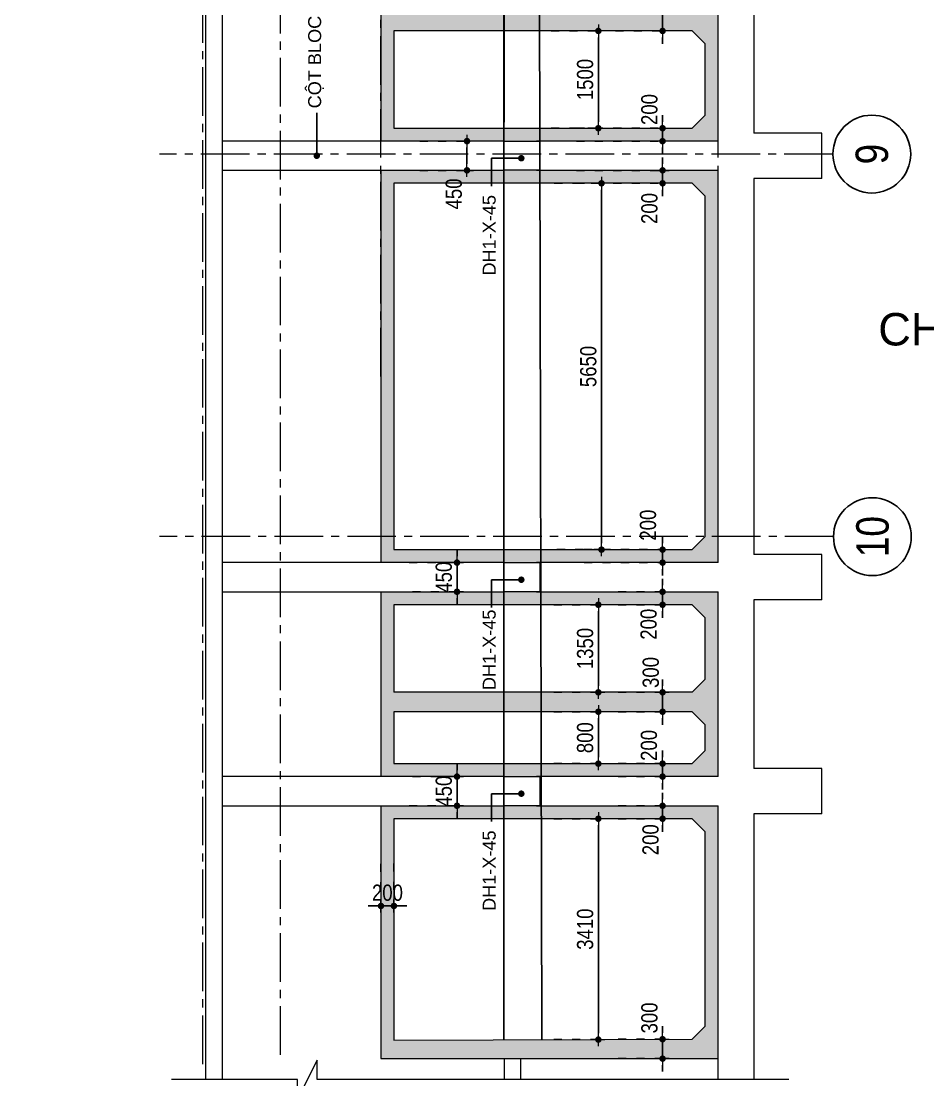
# Model space of a CAD drawing. Header units: millimetres. Extents: x -3021235 to -2791292, y 574414 to 656108.
# Drawn here: x -2918828 to -2904842, y 587184 to 603510 of the extents above; entities that cross this region are included whole.
import ezdxf
from ezdxf.enums import TextEntityAlignment as Align
from ezdxf.xclip import XClip

# ---------------------------------------------------------------- set-up
doc = ezdxf.new("R2010")
doc.units = ezdxf.units.MM
doc.header["$LTSCALE"] = 100
doc.header["$MEASUREMENT"] = 0
for name, pattern in [('A8-Chi tiet ramp doc$0$Grid Level$0$Center101', [13, 10, -1, 1, -1]), ('CENTER2', [1.125, 0.75, -0.125, 0.125, -0.125]), ('CHG_XX_Luoi truc$0$MB_Luoi truc$0$Center101', [13, 10, -1, 1, -1]), ('Grid level_tw b$0$Center101', [13, 10, -1, 1, -1]), ('HIDDEN5', [2.8375, 1.25, -1.5875])]:
    doc.linetypes.add(name, pattern=pattern)
doc.layers.get('0').update_dxf_attribs({"lineweight": 9})
doc.layers.get('Defpoints').update_dxf_attribs({"color": 254, "lineweight": 0})
for name, color, linetype, lineweight in [("'S_General_Dim_1", 1, 'Continuous', 18), ('CENTER', 8, 'CENTER2', 5), ('CHG_XX_Damsan_Ham 1$0$DGIONG', 4, 'Continuous', 13), ('S_Concrete_Cont_2 Normal', 2, 'Continuous', 13), ('S_Concrete_Hatch_252', 252, 'Continuous', 25)]:
    doc.layers.add(name, color=color, linetype=linetype, lineweight=lineweight)
for name, color, linetype in [('A14-Chi Tiet Be Nuoc SH+PCCC$0$Level', 94, 'Continuous'), ('A8-Chi tiet ramp doc$0$Grid Level$0$Podium Grid Line', 251, 'A8-Chi tiet ramp doc$0$Grid Level$0$Center101'), ('CHG_XX_Cot_Ham 1$0$mb_cot tang 1-3$0$Concrete Line', 6, 'Continuous'), ('CHG_XX_Luoi truc$0$Grid', 34, 'Continuous'), ('CHG_XX_Luoi truc$0$Grid Line', 251, 'CHG_XX_Luoi truc$0$MB_Luoi truc$0$Center101'), ('ChuNho', 7, 'Continuous'), ('DBao', 102, 'Continuous'), ('DGiong', 7, 'Continuous'), ('Dim 100', 14, 'Continuous'), ('Grid level_tw b$0$Basement Grid Line', 250, 'Grid level_tw b$0$Center101'), ('KTH', 7, 'Continuous'), ('Ky hieu Truc', 1, 'Continuous')]:
    doc.layers.add(name, color=color, linetype=linetype)
doc.styles.add('ARIAL', font='ARIALN.TTF')
doc.styles.add('CHG_XX_Luoi truc$0$MB_Luoi truc$0$Grid A-F$0$VNI-HelveCB', font='VHELVCB_0.TTF')
doc.styles.add('CHU GHI CHU', font='arial.ttf', dxfattribs={"height": 200})
doc.styles.add('Grid Line 200$0$VNI-HelveCB', font='VHELVCB_0.TTF')
doc.dimstyles.new('RHE_100', dxfattribs={"dimscale": 100, "dimtxt": 2.5, "dimasz": 1, "dimexe": 0, "dimexo": 0, "dimgap": 0.75, "dimtad": 1, "dimdec": 0, "dimrnd": 10, "dimzin": 9, "dimdsep": 46, "dimtxsty": 'ARIAL', "dimblk1": 'DIMDOT', "dimblk2": 'DIMDOT', "dimsah": 1, "dimcen": 2, "dimdle": 3, "dimclre": 8, "dimclrt": 2, "dimadec": 0, "dimazin": 0, "dimtfac": 1, "dimtdec": 0, "dimtix": 1, "dimtmove": 2, "dimatfit": 3, "dimldrblk": 'DIMPIJL', "dimfxl": 1, "dimtvp": 1.8, "dimtolj": 1, "dimtzin": 0, "dimarcsym": 0})
pattern_1 = [(140, (-2335649.36, 3528780.3), (20.708205, 236.69586), [24.75, -272.25]), (85, (-2335649.36, 3528780.3), (-248.223404, -45.78794), [19.8, -217.8]), (190.4514445, (-2335647.64, 3528800.02), (-227.515197, 190.90792), [21.034263, -231.376897]), (136.1842, (-2335715.36, 3528780.3), (54.621363, 352.18964), [37.125, -408.375]), (186.635635, (-2335710.8, 3528809.64), (-321.45914, 308.438442), [31.551413, -347.06554]), (81.184164, (-2335715.36, 3528780.3), (-321.45914, 308.43844), [29.7, -326.7]), (111, (-2335698.86, 3528813.3), (132.864234, 196.979327), [24.75, -272.25]), (56, (-2335698.86, 3528813.3), (-239.299515, 80.29406), [19.8, -217.8]), (161.451445, (-2335687.8, 3528829.7), (-106.43528, 277.273384), [21.034263, -231.376897]), (127.5, (-2335649.36, 3528780.29), (-109.8549718, 4.0127523), [0, -215.16, 0, -221.1, 0, -218.625]), (97.5, (-2335649.36, 3528780.29), (-130.155865, 86.8129474), [0, -126.06, 0, -210.21, 0, -83.325]), (57.5, (-2335649.36, 3528706.7), (7.4431077, 176.161404), [0, -82.5, 0, -257.4, 0, -341.55]), (47.5, (-2335649.36, 3528673.7), (-33.034644, 192.451436), [0, -107.25, 0, -170.94, 0, -242.55])]

# ---------------------------------------------------------------- blocks, each defined once
blk = doc.blocks.new('DIMDOT')
for p, q in [((1, 0), (-1, 0)), ((0, -1), (0, 1))]:
    blk.add_line(p, q)
at = {"const_width": 0.5}
blk.add_lwpolyline([(-0.25, 0, 1), (0.25, 0, 1)], format="xyb", close=True, dxfattribs=at)
blk = doc.blocks.new('*D250')
at = {"layer": "'S_General_Dim_1", "color": 8, "linetype": 'HIDDEN5', "lineweight": -2, "transparency": 16777216}
for p, q in [((-2910653, 603360), (-2909925, 603360)), ((-2910653, 601860), (-2909925, 601860))]:
    blk.add_line(p, q, dxfattribs=at)
at = {"layer": "'S_General_Dim_1", "color": 0, "lineweight": -2, "transparency": 16777216}
blk.add_line((-2909925, 603260), (-2909925, 601960), dxfattribs=at)
at = {"layer": 'Defpoints', "color": 0, "transparency": 16777216}
for p in [(-2910653, 603360), (-2910653, 601860), (-2909925, 601860)]:
    blk.add_point(p, dxfattribs=at)
at = {"layer": "'S_General_Dim_1", "color": 0, "lineweight": -2, "transparency": 16777216, "xscale": 100, "yscale": 100, "zscale": 100}
for p, rotation in [((-2909925, 603360), 90), ((-2909925, 601860), 270)]:
    blk.add_blockref('DIMDOT', p, dxfattribs=dict(at, rotation=rotation))
at = {"layer": "'S_General_Dim_1", "color": 2, "transparency": 16777216, "insert": (-2910128, 602610), "char_height": 250, "attachment_point": 5, "rotation": 90, "style": 'ARIAL'}
blk.add_mtext('\\A1;1500', dxfattribs=at)
blk = doc.blocks.new('DIMPIJL')
at = {"linetype": 'ByBlock'}
blk.add_solid([(-2.5, 0.42), (-2.5, -0.42), (0, 0)], dxfattribs=at)
blk = doc.blocks.new('*D251')
at = {"layer": "'S_General_Dim_1", "color": 8, "linetype": 'HIDDEN5', "lineweight": -2, "transparency": 16777216}
for p, q in [((-2912679, 601660), (-2911951, 601660)), ((-2912679, 601210), (-2911951, 601210))]:
    blk.add_line(p, q, dxfattribs=at)
at = {"layer": "'S_General_Dim_1", "color": 0, "lineweight": -2, "transparency": 16777216}
blk.add_line((-2911951, 601560), (-2911951, 601310), dxfattribs=at)
at = {"layer": 'Defpoints', "color": 0, "transparency": 16777216}
for p in [(-2912679, 601660), (-2912679, 601210), (-2911951, 601210)]:
    blk.add_point(p, dxfattribs=at)
at = {"layer": "'S_General_Dim_1", "color": 0, "lineweight": -2, "transparency": 16777216, "xscale": 100, "yscale": 100, "zscale": 100}
for p, rotation in [((-2911951, 601660), 90), ((-2911951, 601210), 270)]:
    blk.add_blockref('DIMDOT', p, dxfattribs=dict(at, rotation=rotation))
at = {"layer": "'S_General_Dim_1", "color": 2, "transparency": 16777216, "insert": (-2912154, 600846), "char_height": 250, "attachment_point": 5, "rotation": 90, "style": 'ARIAL'}
blk.add_mtext('\\A1;450', dxfattribs=at)
blk = doc.blocks.new('*D271')
at = {"layer": "'S_General_Dim_1", "color": 0, "lineweight": -2, "transparency": 16777216}
for p, q in [((-2908934, 601960), (-2908934, 602060)), ((-2908934, 601860), (-2908934, 601660)), ((-2908934, 601560), (-2908934, 601460))]:
    blk.add_line(p, q, dxfattribs=at)
at = {"layer": "'S_General_Dim_1", "color": 8, "linetype": 'HIDDEN5', "lineweight": -2, "transparency": 16777216}
for p, q in [((-2910262, 601860), (-2908934, 601860)), ((-2910262, 601660), (-2908934, 601660))]:
    blk.add_line(p, q, dxfattribs=at)
at = {"layer": 'Defpoints', "color": 0, "transparency": 16777216}
for p in [(-2910262, 601860), (-2910262, 601660), (-2908934, 601660)]:
    blk.add_point(p, dxfattribs=at)
at = {"layer": "'S_General_Dim_1", "color": 0, "lineweight": -2, "transparency": 16777216, "xscale": 100, "yscale": 100, "zscale": 100}
for p, rotation in [((-2908934, 601860), 270), ((-2908934, 601660), 90)]:
    blk.add_blockref('DIMDOT', p, dxfattribs=dict(at, rotation=rotation))
at = {"layer": "'S_General_Dim_1", "color": 2, "transparency": 16777216, "insert": (-2909136, 602148), "char_height": 250, "attachment_point": 5, "rotation": 90, "style": 'ARIAL'}
blk.add_mtext('\\A1;200', dxfattribs=at)
blk = doc.blocks.new('*U1208')
at = {"layer": 'CHG_XX_Luoi truc$0$Grid Line'}
blk.add_line((0, 0), (0, 438), dxfattribs=at)
at = {"layer": 'CHG_XX_Luoi truc$0$Grid', "lineweight": -2, "style": 'CHG_XX_Luoi truc$0$MB_Luoi truc$0$Grid A-F$0$VNI-HelveCB'}
for tag, p in [('GRIDSUB', (0, 447)), ('GRID', (0, -9))]:
    blk.add_attdef(tag, text='', height=5, dxfattribs=at).set_placement(p, align=Align.MIDDLE)
blk = doc.blocks.new('CHG_XX_Luoi truc')
at = {"layer": 'CHG_XX_Luoi truc$0$Grid', "xscale": 300.0000000000013, "yscale": 300.0000000000013, "zscale": 300.0000000000013, "rotation": 90}
for p in [(110703, 90250), (110703, 84350)]:
    blk.add_blockref('*U1208', p, dxfattribs=at)
blk = doc.blocks.new('CHG_XX_Cot_Ham 1')
at = {"layer": 'CHG_XX_Cot_Ham 1$0$mb_cot tang 1-3$0$Concrete Line'}
blk.add_blockref('CHG_XX_Luoi truc', (0, 0), dxfattribs=at)
blk = doc.blocks.new('CHG_XX_Damsan_Ham 1', base_point=(3089256, -609981))
at = {"layer": 'CHG_XX_Damsan_Ham 1$0$DGIONG'}
blk.add_blockref('CHG_XX_Cot_Ham 1', (0, 0), dxfattribs=at)
blk = doc.blocks.new('*D394')
at = {"layer": "'S_General_Dim_1", "color": 0, "lineweight": -2, "transparency": 16777216}
for p, q in [((-2908934, 603760), (-2908934, 603860)), ((-2908934, 603360), (-2908934, 603660)), ((-2908934, 603260), (-2908934, 603160))]:
    blk.add_line(p, q, dxfattribs=at)
at = {"layer": "'S_General_Dim_1", "color": 8, "linetype": 'HIDDEN5', "lineweight": -2, "transparency": 16777216}
for p, q in [((-2909662, 603660), (-2908934, 603660)), ((-2909662, 603360), (-2908934, 603360))]:
    blk.add_line(p, q, dxfattribs=at)
at = {"layer": 'Defpoints', "color": 0, "transparency": 16777216}
for p in [(-2909662, 603660), (-2908934, 603660), (-2909662, 603360)]:
    blk.add_point(p, dxfattribs=at)
at = {"layer": "'S_General_Dim_1", "color": 0, "lineweight": -2, "transparency": 16777216, "xscale": 100, "yscale": 100, "zscale": 100}
for p, rotation in [((-2908934, 603660), 270), ((-2908934, 603360), 90)]:
    blk.add_blockref('DIMDOT', p, dxfattribs=dict(at, rotation=rotation))
at = {"layer": "'S_General_Dim_1", "color": 2, "transparency": 16777216, "insert": (-2909136, 604065), "char_height": 250, "attachment_point": 5, "rotation": 90, "style": 'ARIAL'}
blk.add_mtext('\\A1;300', dxfattribs=at)
blk = doc.blocks.new('Grid level_tw b')
at = {"layer": 'Grid level_tw b$0$Basement Grid Line'}
blk.add_line((-48487.3, -6750), (127204.6, -6750), dxfattribs=at)
blk = doc.blocks.new('BeXLNTSec1')
at = {"layer": 'Dim 100'}
ref = blk.add_blockref('Grid level_tw b', (-5633.1, 6750), dxfattribs=dict(at, xscale=-1))
XClip(ref).set_block_clipping_path([(-49800.0970883614, -7788.799327363), (7299.0263748936, 1728.3155703177)])
blk = doc.blocks.new('*D1096')
at = {"layer": "'S_General_Dim_1", "color": 8, "linetype": 'HIDDEN5', "lineweight": -2, "transparency": 16777216}
for p, q in [((-2910605, 601010), (-2909876, 601010)), ((-2910564, 595360), (-2909876, 595360))]:
    blk.add_line(p, q, dxfattribs=at)
at = {"layer": "'S_General_Dim_1", "color": 0, "lineweight": -2, "transparency": 16777216}
blk.add_line((-2909876, 600910), (-2909876, 595460), dxfattribs=at)
at = {"layer": 'Defpoints', "color": 0, "transparency": 16777216}
for p in [(-2910605, 601010), (-2910564, 595360), (-2909876, 595360)]:
    blk.add_point(p, dxfattribs=at)
at = {"layer": "'S_General_Dim_1", "color": 0, "lineweight": -2, "transparency": 16777216, "xscale": 100, "yscale": 100, "zscale": 100}
for p, rotation in [((-2909876, 601010), 90), ((-2909876, 595360), 270)]:
    blk.add_blockref('DIMDOT', p, dxfattribs=dict(at, rotation=rotation))
at = {"layer": "'S_General_Dim_1", "color": 2, "transparency": 16777216, "insert": (-2910079, 598185), "char_height": 250, "attachment_point": 5, "rotation": 90, "style": 'ARIAL'}
blk.add_mtext('\\A1;5650', dxfattribs=at)
blk = doc.blocks.new('*D1097')
at = {"layer": "'S_General_Dim_1", "color": 0, "lineweight": -2, "transparency": 16777216}
for p, q in [((-2908934, 595460), (-2908934, 595560)), ((-2908934, 595360), (-2908934, 595160)), ((-2908934, 595060), (-2908934, 594960))]:
    blk.add_line(p, q, dxfattribs=at)
at = {"layer": "'S_General_Dim_1", "color": 8, "linetype": 'HIDDEN5', "lineweight": -2, "transparency": 16777216}
for p, q in [((-2910144, 595360), (-2908934, 595360)), ((-2910144, 595160), (-2908934, 595160))]:
    blk.add_line(p, q, dxfattribs=at)
at = {"layer": 'Defpoints', "color": 0, "transparency": 16777216}
for p in [(-2910144, 595360), (-2910144, 595160), (-2908934, 595160)]:
    blk.add_point(p, dxfattribs=at)
at = {"layer": "'S_General_Dim_1", "color": 0, "lineweight": -2, "transparency": 16777216, "xscale": 100, "yscale": 100, "zscale": 100}
for p, rotation in [((-2908934, 595360), 270), ((-2908934, 595160), 90)]:
    blk.add_blockref('DIMDOT', p, dxfattribs=dict(at, rotation=rotation))
at = {"layer": "'S_General_Dim_1", "color": 2, "transparency": 16777216, "insert": (-2909158, 595738), "char_height": 250, "attachment_point": 5, "rotation": 90, "style": 'ARIAL'}
blk.add_mtext('\\A1;200', dxfattribs=at)
blk = doc.blocks.new('*D1098')
at = {"layer": "'S_General_Dim_1", "color": 0, "lineweight": -2, "transparency": 16777216}
for p, q in [((-2912105, 595260), (-2912105, 595360)), ((-2912105, 595160), (-2912105, 594710)), ((-2912105, 594610), (-2912105, 594510))]:
    blk.add_line(p, q, dxfattribs=at)
at = {"layer": "'S_General_Dim_1", "color": 8, "linetype": 'HIDDEN5', "lineweight": -2, "transparency": 16777216}
for p, q in [((-2912843, 595160), (-2912105, 595160)), ((-2912793, 594710), (-2912105, 594710))]:
    blk.add_line(p, q, dxfattribs=at)
at = {"layer": 'Defpoints', "color": 0, "transparency": 16777216}
for p in [(-2912843, 595160), (-2912793, 594710), (-2912105, 594710)]:
    blk.add_point(p, dxfattribs=at)
at = {"layer": "'S_General_Dim_1", "color": 0, "lineweight": -2, "transparency": 16777216, "xscale": 100, "yscale": 100, "zscale": 100}
for p, rotation in [((-2912105, 595160), 270), ((-2912105, 594710), 90)]:
    blk.add_blockref('DIMDOT', p, dxfattribs=dict(at, rotation=rotation))
at = {"layer": "'S_General_Dim_1", "color": 2, "transparency": 16777216, "insert": (-2912308, 594935), "char_height": 250, "attachment_point": 5, "rotation": 90, "style": 'ARIAL'}
blk.add_mtext('\\A1;450', dxfattribs=at)
blk = doc.blocks.new('*D1099')
at = {"layer": "'S_General_Dim_1", "color": 0, "lineweight": -2, "transparency": 16777216}
for p, q in [((-2908934, 594810), (-2908934, 594910)), ((-2908934, 594710), (-2908934, 594510)), ((-2908934, 594410), (-2908934, 594310))]:
    blk.add_line(p, q, dxfattribs=at)
at = {"layer": "'S_General_Dim_1", "color": 8, "linetype": 'HIDDEN5', "lineweight": -2, "transparency": 16777216}
for p, q in [((-2909621, 594710), (-2908934, 594710)), ((-2909621, 594510), (-2908934, 594510))]:
    blk.add_line(p, q, dxfattribs=at)
at = {"layer": 'Defpoints', "color": 0, "transparency": 16777216}
for p in [(-2909621, 594710), (-2909621, 594510), (-2908934, 594510)]:
    blk.add_point(p, dxfattribs=at)
at = {"layer": "'S_General_Dim_1", "color": 0, "lineweight": -2, "transparency": 16777216, "xscale": 100, "yscale": 100, "zscale": 100}
for p, rotation in [((-2908934, 594710), 270), ((-2908934, 594510), 90)]:
    blk.add_blockref('DIMDOT', p, dxfattribs=dict(at, rotation=rotation))
at = {"layer": "'S_General_Dim_1", "color": 2, "transparency": 16777216, "insert": (-2909149, 594210), "char_height": 250, "attachment_point": 5, "rotation": 90, "style": 'ARIAL'}
blk.add_mtext('\\A1;200', dxfattribs=at)
blk = doc.blocks.new('*D1100')
at = {"layer": "'S_General_Dim_1", "color": 8, "linetype": 'HIDDEN5', "lineweight": -2, "transparency": 16777216}
for p, q in [((-2910613, 594510), (-2909925, 594510)), ((-2910613, 593160), (-2909925, 593160))]:
    blk.add_line(p, q, dxfattribs=at)
at = {"layer": "'S_General_Dim_1", "color": 0, "lineweight": -2, "transparency": 16777216}
blk.add_line((-2909925, 594410), (-2909925, 593260), dxfattribs=at)
at = {"layer": 'Defpoints', "color": 0, "transparency": 16777216}
for p in [(-2910613, 594510), (-2910613, 593160), (-2909925, 593160)]:
    blk.add_point(p, dxfattribs=at)
at = {"layer": "'S_General_Dim_1", "color": 0, "lineweight": -2, "transparency": 16777216, "xscale": 100, "yscale": 100, "zscale": 100}
for p, rotation in [((-2909925, 594510), 90), ((-2909925, 593160), 270)]:
    blk.add_blockref('DIMDOT', p, dxfattribs=dict(at, rotation=rotation))
at = {"layer": "'S_General_Dim_1", "color": 2, "transparency": 16777216, "insert": (-2910128, 593835), "char_height": 250, "attachment_point": 5, "rotation": 90, "style": 'ARIAL'}
blk.add_mtext('\\A1;1350', dxfattribs=at)
blk = doc.blocks.new('*D1101')
at = {"layer": "'S_General_Dim_1", "color": 0, "lineweight": -2, "transparency": 16777216}
for p, q in [((-2908934, 593260), (-2908934, 593360)), ((-2908934, 593160), (-2908934, 592860)), ((-2908934, 592760), (-2908934, 592660))]:
    blk.add_line(p, q, dxfattribs=at)
at = {"layer": "'S_General_Dim_1", "color": 8, "linetype": 'HIDDEN5', "lineweight": -2, "transparency": 16777216}
for p, q in [((-2909621, 593160), (-2908934, 593160)), ((-2909621, 592860), (-2908934, 592860))]:
    blk.add_line(p, q, dxfattribs=at)
at = {"layer": 'Defpoints', "color": 0, "transparency": 16777216}
for p in [(-2909621, 593160), (-2909621, 592860), (-2908934, 592860)]:
    blk.add_point(p, dxfattribs=at)
at = {"layer": "'S_General_Dim_1", "color": 0, "lineweight": -2, "transparency": 16777216, "xscale": 100, "yscale": 100, "zscale": 100}
for p, rotation in [((-2908934, 593160), 270), ((-2908934, 592860), 90)]:
    blk.add_blockref('DIMDOT', p, dxfattribs=dict(at, rotation=rotation))
at = {"layer": "'S_General_Dim_1", "color": 2, "transparency": 16777216, "insert": (-2909115, 593466), "char_height": 250, "attachment_point": 5, "rotation": 90, "style": 'ARIAL'}
blk.add_mtext('\\A1;300', dxfattribs=at)
blk = doc.blocks.new('*D1102')
at = {"layer": "'S_General_Dim_1", "color": 8, "linetype": 'HIDDEN5', "lineweight": -2, "transparency": 16777216}
for p, q in [((-2910613, 592860), (-2909925, 592860)), ((-2910613, 592060), (-2909925, 592060))]:
    blk.add_line(p, q, dxfattribs=at)
at = {"layer": "'S_General_Dim_1", "color": 0, "lineweight": -2, "transparency": 16777216}
blk.add_line((-2909925, 592760), (-2909925, 592160), dxfattribs=at)
at = {"layer": 'Defpoints', "color": 0, "transparency": 16777216}
for p in [(-2910613, 592860), (-2910613, 592060), (-2909925, 592060)]:
    blk.add_point(p, dxfattribs=at)
at = {"layer": "'S_General_Dim_1", "color": 0, "lineweight": -2, "transparency": 16777216, "xscale": 100, "yscale": 100, "zscale": 100}
for p, rotation in [((-2909925, 592860), 90), ((-2909925, 592060), 270)]:
    blk.add_blockref('DIMDOT', p, dxfattribs=dict(at, rotation=rotation))
at = {"layer": "'S_General_Dim_1", "color": 2, "transparency": 16777216, "insert": (-2910128, 592460), "char_height": 250, "attachment_point": 5, "rotation": 90, "style": 'ARIAL'}
blk.add_mtext('\\A1;800', dxfattribs=at)
blk = doc.blocks.new('*D1103')
at = {"layer": "'S_General_Dim_1", "color": 0, "lineweight": -2, "transparency": 16777216}
for p, q in [((-2908934, 592160), (-2908934, 592260)), ((-2908934, 592060), (-2908934, 591860)), ((-2908934, 591760), (-2908934, 591660))]:
    blk.add_line(p, q, dxfattribs=at)
at = {"layer": "'S_General_Dim_1", "color": 8, "linetype": 'HIDDEN5', "lineweight": -2, "transparency": 16777216}
for p, q in [((-2909621, 592060), (-2908934, 592060)), ((-2909621, 591860), (-2908934, 591860))]:
    blk.add_line(p, q, dxfattribs=at)
at = {"layer": 'Defpoints', "color": 0, "transparency": 16777216}
for p in [(-2909621, 592060), (-2909621, 591860), (-2908934, 591860)]:
    blk.add_point(p, dxfattribs=at)
at = {"layer": "'S_General_Dim_1", "color": 0, "lineweight": -2, "transparency": 16777216, "xscale": 100, "yscale": 100, "zscale": 100}
for p, rotation in [((-2908934, 592060), 270), ((-2908934, 591860), 90)]:
    blk.add_blockref('DIMDOT', p, dxfattribs=dict(at, rotation=rotation))
at = {"layer": "'S_General_Dim_1", "color": 2, "transparency": 16777216, "insert": (-2909144, 592341), "char_height": 250, "attachment_point": 5, "rotation": 90, "style": 'ARIAL'}
blk.add_mtext('\\A1;200', dxfattribs=at)
blk = doc.blocks.new('*D1104')
at = {"layer": "'S_General_Dim_1", "color": 0, "lineweight": -2, "transparency": 16777216}
for p, q in [((-2912105, 591960), (-2912105, 592060)), ((-2912105, 591860), (-2912105, 591410)), ((-2912105, 591310), (-2912105, 591210))]:
    blk.add_line(p, q, dxfattribs=at)
at = {"layer": "'S_General_Dim_1", "color": 8, "linetype": 'HIDDEN5', "lineweight": -2, "transparency": 16777216}
for p, q in [((-2912793, 591860), (-2912105, 591860)), ((-2912843, 591410), (-2912105, 591410))]:
    blk.add_line(p, q, dxfattribs=at)
at = {"layer": 'Defpoints', "color": 0, "transparency": 16777216}
for p in [(-2912793, 591860), (-2912843, 591410), (-2912105, 591410)]:
    blk.add_point(p, dxfattribs=at)
at = {"layer": "'S_General_Dim_1", "color": 0, "lineweight": -2, "transparency": 16777216, "xscale": 100, "yscale": 100, "zscale": 100}
for p, rotation in [((-2912105, 591860), 270), ((-2912105, 591410), 90)]:
    blk.add_blockref('DIMDOT', p, dxfattribs=dict(at, rotation=rotation))
at = {"layer": "'S_General_Dim_1", "color": 2, "transparency": 16777216, "insert": (-2912308, 591635), "char_height": 250, "attachment_point": 5, "rotation": 90, "style": 'ARIAL'}
blk.add_mtext('\\A1;450', dxfattribs=at)
blk = doc.blocks.new('*D1105')
at = {"layer": "'S_General_Dim_1", "color": 0, "lineweight": -2, "transparency": 16777216}
for p, q in [((-2908934, 591510), (-2908934, 591610)), ((-2908934, 591410), (-2908934, 591210)), ((-2908934, 591110), (-2908934, 591010))]:
    blk.add_line(p, q, dxfattribs=at)
at = {"layer": "'S_General_Dim_1", "color": 8, "linetype": 'HIDDEN5', "lineweight": -2, "transparency": 16777216}
for p, q in [((-2909621, 591410), (-2908934, 591410)), ((-2909621, 591210), (-2908934, 591210))]:
    blk.add_line(p, q, dxfattribs=at)
at = {"layer": 'Defpoints', "color": 0, "transparency": 16777216}
for p in [(-2909621, 591410), (-2909621, 591210), (-2908934, 591210)]:
    blk.add_point(p, dxfattribs=at)
at = {"layer": "'S_General_Dim_1", "color": 0, "lineweight": -2, "transparency": 16777216, "xscale": 100, "yscale": 100, "zscale": 100}
for p, rotation in [((-2908934, 591410), 270), ((-2908934, 591210), 90)]:
    blk.add_blockref('DIMDOT', p, dxfattribs=dict(at, rotation=rotation))
at = {"layer": "'S_General_Dim_1", "color": 2, "transparency": 16777216, "insert": (-2909119, 590886), "char_height": 250, "attachment_point": 5, "rotation": 90, "style": 'ARIAL'}
blk.add_mtext('\\A1;200', dxfattribs=at)
blk = doc.blocks.new('*D1106')
at = {"layer": "'S_General_Dim_1", "color": 8, "linetype": 'HIDDEN5', "lineweight": -2, "transparency": 16777216}
for p, q in [((-2910613, 591210), (-2909925, 591210)), ((-2910613, 587804), (-2909925, 587804))]:
    blk.add_line(p, q, dxfattribs=at)
at = {"layer": "'S_General_Dim_1", "color": 0, "lineweight": -2, "transparency": 16777216}
blk.add_line((-2909925, 591110), (-2909925, 587904), dxfattribs=at)
at = {"layer": 'Defpoints', "color": 0, "transparency": 16777216}
for p in [(-2910613, 591210), (-2910613, 587804), (-2909925, 587804)]:
    blk.add_point(p, dxfattribs=at)
at = {"layer": "'S_General_Dim_1", "color": 0, "lineweight": -2, "transparency": 16777216, "xscale": 100, "yscale": 100, "zscale": 100}
for p, rotation in [((-2909925, 591210), 90), ((-2909925, 587804), 270)]:
    blk.add_blockref('DIMDOT', p, dxfattribs=dict(at, rotation=rotation))
at = {"layer": "'S_General_Dim_1", "color": 2, "transparency": 16777216, "insert": (-2910128, 589507), "char_height": 250, "attachment_point": 5, "rotation": 90, "style": 'ARIAL'}
blk.add_mtext('\\A1;3410', dxfattribs=at)
blk = doc.blocks.new('*D1107')
at = {"layer": "'S_General_Dim_1", "color": 0, "lineweight": -2, "transparency": 16777216}
for p, q in [((-2908934, 587910), (-2908934, 588010)), ((-2908934, 587810), (-2908934, 587510)), ((-2908934, 587410), (-2908934, 587310))]:
    blk.add_line(p, q, dxfattribs=at)
at = {"layer": "'S_General_Dim_1", "color": 8, "linetype": 'HIDDEN5', "lineweight": -2, "transparency": 16777216}
for p, q in [((-2909621, 587810), (-2908934, 587810)), ((-2909621, 587510), (-2908934, 587510))]:
    blk.add_line(p, q, dxfattribs=at)
at = {"layer": 'Defpoints', "color": 0, "transparency": 16777216}
for p in [(-2909621, 587810), (-2909621, 587510), (-2908934, 587510)]:
    blk.add_point(p, dxfattribs=at)
at = {"layer": "'S_General_Dim_1", "color": 0, "lineweight": -2, "transparency": 16777216, "xscale": 100, "yscale": 100, "zscale": 100}
for p, rotation in [((-2908934, 587810), 270), ((-2908934, 587510), 90)]:
    blk.add_blockref('DIMDOT', p, dxfattribs=dict(at, rotation=rotation))
at = {"layer": "'S_General_Dim_1", "color": 2, "transparency": 16777216, "insert": (-2909136, 588138), "char_height": 250, "attachment_point": 5, "rotation": 90, "style": 'ARIAL'}
blk.add_mtext('\\A1;300', dxfattribs=at)
blk = doc.blocks.new('*D1113')
at = {"layer": "'S_General_Dim_1", "color": 0, "lineweight": -2, "transparency": 16777216}
for p, q in [((-2908934, 601310), (-2908934, 601410)), ((-2908934, 601210), (-2908934, 601010)), ((-2908934, 600910), (-2908934, 600810))]:
    blk.add_line(p, q, dxfattribs=at)
at = {"layer": "'S_General_Dim_1", "color": 8, "linetype": 'HIDDEN5', "lineweight": -2, "transparency": 16777216}
for p, q in [((-2910262, 601210), (-2908934, 601210)), ((-2910262, 601010), (-2908934, 601010))]:
    blk.add_line(p, q, dxfattribs=at)
at = {"layer": 'Defpoints', "color": 0, "transparency": 16777216}
for p in [(-2910262, 601210), (-2910262, 601010), (-2908934, 601010)]:
    blk.add_point(p, dxfattribs=at)
at = {"layer": "'S_General_Dim_1", "color": 0, "lineweight": -2, "transparency": 16777216, "xscale": 100, "yscale": 100, "zscale": 100}
for p, rotation in [((-2908934, 601210), 270), ((-2908934, 601010), 90)]:
    blk.add_blockref('DIMDOT', p, dxfattribs=dict(at, rotation=rotation))
at = {"layer": "'S_General_Dim_1", "color": 2, "transparency": 16777216, "insert": (-2909136, 600622), "char_height": 250, "attachment_point": 5, "rotation": 90, "style": 'ARIAL'}
blk.add_mtext('\\A1;200', dxfattribs=at)
blk = doc.blocks.new('*D1118')
at = {"layer": 'Defpoints', "color": 0, "transparency": 16777216}
for p in [(-2913278, 590515), (-2913078, 590520), (-2913078, 589865)]:
    blk.add_point(p, dxfattribs=at)
at = {"layer": 'KTH', "color": 8, "linetype": 'HIDDEN5', "lineweight": -2, "transparency": 16777216}
for p, q in [((-2913278, 590515), (-2913278, 589865)), ((-2913078, 590520), (-2913078, 589865))]:
    blk.add_line(p, q, dxfattribs=at)
at = {"layer": 'KTH', "color": 0, "lineweight": -2, "transparency": 16777216}
for p, q in [((-2913378, 589865), (-2913478, 589865)), ((-2913278, 589865), (-2913078, 589865)), ((-2912978, 589865), (-2912878, 589865))]:
    blk.add_line(p, q, dxfattribs=at)
at = {"layer": 'KTH', "color": 0, "lineweight": -2, "transparency": 16777216, "xscale": 100, "yscale": 100, "zscale": 100}
blk.add_blockref('DIMDOT', (-2913278, 589865), dxfattribs=at)
at = {"layer": 'KTH', "color": 0, "lineweight": -2, "transparency": 16777216, "xscale": 100, "yscale": 100, "zscale": 100, "rotation": 180}
blk.add_blockref('DIMDOT', (-2913078, 589865), dxfattribs=at)
at = {"layer": 'KTH', "color": 2, "transparency": 16777216, "insert": (-2913178, 590068), "char_height": 250, "attachment_point": 5, "style": 'ARIAL'}
blk.add_mtext('\\A1;200', dxfattribs=at)

msp = doc.modelspace()

# ---------------------------------------------------------------- hatches: boundary and pattern name
at = {"layer": 'S_Concrete_Hatch_252'}
h = msp.add_hatch(dxfattribs=at)
h.set_pattern_fill('AR-CONC', color=256, scale=33, angle=90)
h.set_pattern_definition(pattern_1)
h.paths.add_polyline_path([(-2910828, 601660.4), (-2908078, 601660.4), (-2908078, 607260.4), (-2910828, 607260.4), (-2910828, 607260.4), (-2911378, 607260.4), (-2913278, 607260.4), (-2913278, 601660.4), (-2911378, 601660.4)])
h.paths.add_polyline_path([(-2908478, 603360.4), (-2908278, 603160.4), (-2908278, 602060.4), (-2908478, 601860.4), (-2913078, 601860.4), (-2913078, 603360.4)], flags=16)
h.paths.add_polyline_path([(-2913078, 603660.4), (-2913078, 607060.4), (-2908478, 607060.4), (-2908278, 606860.4), (-2908278, 603860.4), (-2908478, 603660.4)], flags=16)
h = msp.add_hatch(dxfattribs=at)
h.set_pattern_fill('AR-CONC', color=256, scale=33, angle=90)
h.set_pattern_definition(pattern_1)
h.paths.add_polyline_path([(-2911378, 601210.4), (-2910828, 601210.4), (-2908078, 601210.4), (-2908078, 595160.4), (-2910878, 595160.4), (-2911378, 595160.4), (-2913278, 595160.4), (-2913278, 601210.4)])
h.paths.add_polyline_path([(-2913078, 601010.4), (-2913078, 595360.4), (-2908478, 595360.4), (-2908278, 595560.4), (-2908278, 600810.4), (-2908478, 601010.4)], flags=16)
h = msp.add_hatch(dxfattribs=at)
h.set_pattern_fill('AR-CONC', color=256, scale=33, angle=90)
h.set_pattern_definition(pattern_1)
h.paths.add_polyline_path([(-2913278, 591860.4), (-2911378, 591860.4), (-2910828, 591860.4), (-2908078, 591860.4), (-2908078, 594710.4), (-2910828, 594710.4), (-2910828, 594710.4), (-2911378, 594710.4), (-2913278, 594710.4)])
h.paths.add_polyline_path([(-2913078, 593160.4), (-2913078, 594510.4), (-2908478, 594510.4), (-2908278, 594310.4), (-2908278, 593360.4), (-2908478, 593160.4)], flags=16)
h.paths.add_polyline_path([(-2908478, 592860.4), (-2908278, 592660.4), (-2908278, 592260.4), (-2908478, 592060.4), (-2913078, 592060.4), (-2913078, 592860.4)], flags=16)
h.paths.add_polyline_path([(-2911454, 593143.1), (-2911454, 594487.3), (-2911760.4, 594487.3), (-2911760.4, 593143.1)], flags=24)
h = msp.add_hatch(dxfattribs=at)
h.set_pattern_fill('AR-CONC', color=256, scale=33, angle=90)
h.set_pattern_definition(pattern_1)
h.paths.add_polyline_path([(-2913278, 591410.4), (-2913278, 587510.4), (-2908078, 587510.4), (-2908078, 591410.4), (-2910828, 591410.4), (-2910828, 591410.4), (-2911378, 591410.4)])
h.paths.add_polyline_path([(-2908478, 591210.4), (-2908278, 591010.4), (-2908278, 588010.4), (-2908478, 587810.4), (-2913078, 587796.5), (-2913078, 591210.4)], flags=16)
h.paths.add_polyline_path([(-2911454, 589736.6), (-2911454, 591080.8), (-2911760.4, 591080.8), (-2911760.4, 589736.6)], flags=8)

# ---------------------------------------------------------------- linework, layer by layer
at = {"layer": "'S_General_Dim_1"}
msp.add_lwpolyline([(-2906986.7, 587186.8), (-2914263.1, 587186.8), (-2914263.1, 587489), (-2914565.3, 586884.6), (-2914565.3, 587186.8), (-2916508.6, 587186.8)], dxfattribs=at)
at = {"layer": 'CENTER', "ltscale": 10}
for p, q in [((-2916028, 587425), (-2916028, 639600.7)), ((-2914828, 587569.6), (-2914828, 639600.7)), ((-2913278, 598030.5), (-2913278, 639600.7)), ((-2908078, 598030.5), (-2908078, 639600.7)), ((-2906306.1, 601460.4), (-2916692.4, 601460.4)), ((-2906296.8, 595560.4), (-2916692.4, 595560.4))]:
    msp.add_line(p, q, dxfattribs=at)
at = {"layer": 'DBao', "ltscale": 10}
msp.add_line((-2911381.5, 587801.5), (-2911378.5, 638385.4), dxfattribs=at)
at = {"layer": 'DBao'}
for p, q in [((-2911378, 601951.6), (-2911378, 607060.4)), ((-2910797.3, 587803.4), (-2910840.6, 607060.4))]:
    msp.add_line(p, q, dxfattribs=at)
at = {"layer": 'Ky hieu Truc', "lineweight": -2}
for centre in [(-2905706.1, 601460.4), (-2905696.8, 595560.4)]:
    msp.add_circle(centre, 600, dxfattribs=at)
at = {"layer": 'S_Concrete_Cont_2 Normal'}
for p, q in [((-2915978, 587186.8), (-2915978, 607260.4)), ((-2915728, 607260.4), (-2915728, 587186.8)), ((-2913278, 607260.4), (-2913278, 601660.4)), ((-2907528, 607135.4), (-2907528, 601785.4)), ((-2908478, 603360.4), (-2913078, 603360.4)), ((-2913078, 603360.4), (-2913078, 601860.4)), ((-2908278, 603160.4), (-2908478, 603360.4)), ((-2908278, 602060.4), (-2908278, 603160.4)), ((-2908478, 601860.4), (-2908278, 602060.4)), ((-2913078, 601860.4), (-2908478, 601860.4)), ((-2911378, 601660.4), (-2915728, 601660.4)), ((-2908078, 601660.4), (-2910878, 601660.4)), ((-2906478, 601785.4), (-2907528, 601785.4)), ((-2906478, 601085.4), (-2906478, 601785.4)), ((-2915728, 601210.4), (-2911378, 601210.4)), ((-2913278, 601210.4), (-2913278, 595160.4)), ((-2910878, 601210.4), (-2908078, 601210.4)), ((-2908478, 601010.4), (-2913078, 601010.4)), ((-2913078, 601010.4), (-2913078, 595360.4)), ((-2908278, 600810.4), (-2908478, 601010.4)), ((-2906478, 601085.4), (-2907528, 601085.4)), ((-2907528, 601085.4), (-2907528, 595285.4)), ((-2908278, 595560.4), (-2908278, 600810.4)), ((-2908478, 595360.4), (-2908278, 595560.4)), ((-2913078, 595360.4), (-2908478, 595360.4)), ((-2906478, 595285.4), (-2907528, 595285.4)), ((-2906478, 594585.4), (-2906478, 595285.4)), ((-2911378, 595160.4), (-2915728, 595160.4)), ((-2908078, 595160.4), (-2910878, 595160.4)), ((-2915728, 594710.4), (-2911378, 594710.4)), ((-2913278, 594710.4), (-2913278, 591860.4)), ((-2910878, 594710.4), (-2908078, 594710.4)), ((-2908478, 594510.4), (-2913078, 594510.4)), ((-2913078, 594510.4), (-2913078, 593160.4)), ((-2908278, 594310.4), (-2908478, 594510.4)), ((-2906478, 594585.4), (-2907528, 594585.4)), ((-2907528, 594585.4), (-2907528, 591985.4)), ((-2908278, 593360.4), (-2908278, 594310.4)), ((-2908478, 593160.4), (-2908278, 593360.4)), ((-2908478, 593160.4), (-2913078, 593160.4)), ((-2908478, 592860.4), (-2913078, 592860.4)), ((-2913078, 592860.4), (-2913078, 592060.4)), ((-2908278, 592660.4), (-2908478, 592860.4)), ((-2908278, 592260.4), (-2908278, 592660.4)), ((-2908478, 592060.4), (-2908278, 592260.4)), ((-2913078, 592060.4), (-2908478, 592060.4)), ((-2911378, 591860.4), (-2915728, 591860.4)), ((-2908078, 591860.4), (-2910878, 591860.4)), ((-2906478, 591985.4), (-2907528, 591985.4)), ((-2906478, 591285.4), (-2906478, 591985.4)), ((-2915728, 591410.4), (-2911378, 591410.4)), ((-2913278, 591410.4), (-2913278, 587510.4)), ((-2910878, 591410.4), (-2908078, 591410.4)), ((-2908078, 587186.8), (-2908078, 591410.4)), ((-2908478, 591210.4), (-2913078, 591210.4)), ((-2913078, 591210.4), (-2913078, 587796.5)), ((-2908278, 591010.4), (-2908478, 591210.4)), ((-2906478, 591285.4), (-2907528, 591285.4)), ((-2907528, 591285.4), (-2907528, 587186.8)), ((-2908278, 588010.4), (-2908278, 591010.4)), ((-2908478, 587810.4), (-2908278, 588010.4)), ((-2913078, 587796.5), (-2908478, 587810.4)), ((-2913278, 587510.4), (-2908078, 587510.4)), ((-2911378, 587510.4), (-2911378, 587186.8)), ((-2911128, 587510.4), (-2911128, 587186.8))]:
    msp.add_line(p, q, dxfattribs=at)
for points in [[(-2908078, 601660.4), (-2908078, 607260.4)], [(-2908078, 595160.4), (-2908078, 601210.4)], [(-2908078, 591860.4), (-2908078, 594710.4)]]:
    msp.add_lwpolyline(points, dxfattribs=at)
for points in [[(-2910828, 601660.4), (-2910828, 601210.4), (-2911378, 601210.4), (-2911378, 601660.4)], [(-2910828, 595160.4), (-2910828, 594710.4), (-2911378, 594710.4), (-2911378, 595160.4)], [(-2910828, 591860.4), (-2910828, 591410.4), (-2911378, 591410.4), (-2911378, 591860.4)]]:
    msp.add_lwpolyline(points, close=True, dxfattribs=at)

# ---------------------------------------------------------------- block references
at = {"layer": 'A8-Chi tiet ramp doc$0$Grid Level$0$Podium Grid Line'}
ref = msp.add_blockref('CHG_XX_Damsan_Ham 1', (62941.5, -98770.6), dxfattribs=at)
XClip(ref).set_block_clipping_path([(93170.3433262068, 75208.4113567047), (106650.0424245549, 128471.1150953922)])
at = {"layer": 'Ky hieu Truc'}
msp.add_blockref('BeXLNTSec1', (-2835459, 602192.7), dxfattribs=at)

# ---------------------------------------------------------------- texts
at = {"layer": 'A14-Chi Tiet Be Nuoc SH+PCCC$0$Level', "style": 'CHU GHI CHU'}
msp.add_text('CỘT BLOCK C', height=200, rotation=90, dxfattribs=at).set_placement((-2914200.9, 602165.7))
msp.add_text('CHI TIẾT D3 D4  Xem CHGII- NS-DD-C-G-BN-01', height=500, dxfattribs=at).set_placement((-2905607.8, 598509.4))
at = {"layer": 'ChuNho', "style": 'CHU GHI CHU'}
for p in [(-2911508.5, 599587.6), (-2911508.5, 593194.1), (-2911508.5, 589787.6)]:
    msp.add_text('DH1-X-45', height=200, rotation=90, dxfattribs=at).set_placement(p)
at = {"layer": 'Ky hieu Truc', "color": 3, "style": 'Grid Line 200$0$VNI-HelveCB'}
for s, p in [('9', (-2905706.1, 601460.4)), ('10', (-2905696.8, 595560.4))]:
    msp.add_text(s, height=500, rotation=90, dxfattribs=at).set_placement(p, align=Align.MIDDLE)

# ---------------------------------------------------------------- dimensions: what is measured, and where the dimension line sits
at = {"layer": "'S_General_Dim_1"}
for base, p1, p2, picture, middle in [((-2908933.7, 603660.4), (-2909661.8, 603360.4), (-2909661.8, 603660.4), '*D394', (-2909136.4, 604064.9)), ((-2908933.7, 601660.4), (-2910261.8, 601860.4), (-2910261.8, 601660.4), '*D271', (-2909136.4, 602147.9)), ((-2911951.2, 601210.4), (-2912679.4, 601660.4), (-2912679.4, 601210.4), '*D251', (-2912153.9, 600845.6)), ((-2908933.7, 601010.4), (-2910261.8, 601210.4), (-2910261.8, 601010.4), '*D1113', (-2909136.4, 600622.2)), ((-2908933.7, 595160.4), (-2910144.4, 595360.4), (-2910144.4, 595160.4), '*D1097', (-2909158.1, 595738.4)), ((-2908933.7, 594510.4), (-2909621.4, 594710.4), (-2909621.4, 594510.4), '*D1099', (-2909148.5, 594210.2)), ((-2908933.7, 592860.4), (-2909621.4, 593160.4), (-2909621.4, 592860.4), '*D1101', (-2909114.7, 593466.4)), ((-2908933.7, 591860.4), (-2909621.4, 592060.4), (-2909621.4, 591860.4), '*D1103', (-2909143.6, 592341.4)), ((-2908933.7, 591210.4), (-2909621.4, 591410.4), (-2909621.4, 591210.4), '*D1105', (-2909118.6, 590886.3)), ((-2908933.7, 587510.4), (-2909621.4, 587810.4), (-2909621.4, 587510.4), '*D1107', (-2909136.4, 588138.5))]:
    dim = msp.add_linear_dim(base=base, p1=p1, p2=p2, angle=270, dimstyle='RHE_100', dxfattribs=at)
    dim.commit()
    dim.dimension.update_dxf_attribs({"geometry": picture, "text_midpoint": middle, "dimtype": 160})
dim = msp.add_linear_dim(base=(-2909925.3, 601860.4), p1=(-2910653.4, 603360.4), p2=(-2910653.4, 601860.4), angle=270, dimstyle='RHE_100', override={"dimrnd": 0}, dxfattribs=at)
dim.commit()
dim.dimension.update_dxf_attribs({"geometry": '*D250', "text_midpoint": (-2910127.9, 602610.4)})
for base, p1, p2, picture, middle in [((-2909876.4, 595360.4), (-2910604.6, 601010.4), (-2910564.1, 595360.4), '*D1096', (-2910079.1, 598185.4)), ((-2912105.2, 594710.4), (-2912842.9, 595160.4), (-2912792.9, 594710.4), '*D1098', (-2912307.8, 594935.4)), ((-2909925.3, 593160.4), (-2910613, 594510.4), (-2910613, 593160.4), '*D1100', (-2910127.9, 593835.4)), ((-2909925.3, 592060.4), (-2910613, 592860.4), (-2910613, 592060.4), '*D1102', (-2910127.9, 592460.4)), ((-2912105.2, 591410.4), (-2912792.9, 591860.4), (-2912842.9, 591410.4), '*D1104', (-2912307.8, 591635.4)), ((-2909925.3063, 587803.8996), (-2910612.9915, 591210.4441), (-2910612.9715, 587803.8996), '*D1106', (-2910127.9496, 589507.1718))]:
    dim = msp.add_linear_dim(base=base, p1=p1, p2=p2, angle=270, dimstyle='RHE_100', dxfattribs=at)
    dim.commit()
    dim.dimension.update_dxf_attribs({"geometry": picture, "text_midpoint": middle})
at = {"layer": 'KTH'}
dim = msp.add_linear_dim(base=(-2913078, 589865.2), p1=(-2913278, 590514.6), p2=(-2913078, 590519.6), dimstyle='RHE_100', override={"dimfxl": 3.5, "dimarcsym": 1}, dxfattribs=at)
dim.commit()
dim.dimension.update_dxf_attribs({"geometry": '*D1118', "text_midpoint": (-2913178, 590067.8)})

# ---------------------------------------------------------------- leaders
at = {"layer": 'DGiong'}
for points in [[(-2914268.7, 601435.3), (-2914268.7, 602095.8), (-2914268.7, 602097)], [(-2911113.3, 601396.4), (-2911570.5, 601396.4), (-2911570.5, 600966.1)], [(-2911113.3, 594896.4), (-2911570.5, 594896.4), (-2911570.5, 594466.1)], [(-2911113.3, 591596.4), (-2911570.5, 591596.4), (-2911570.5, 591166.1)]]:
    msp.add_leader(points, dimstyle='RHE_100', override={"dimldrblk": 'Dot'}, dxfattribs=at)

doc.saveas('drawing.dxf')
